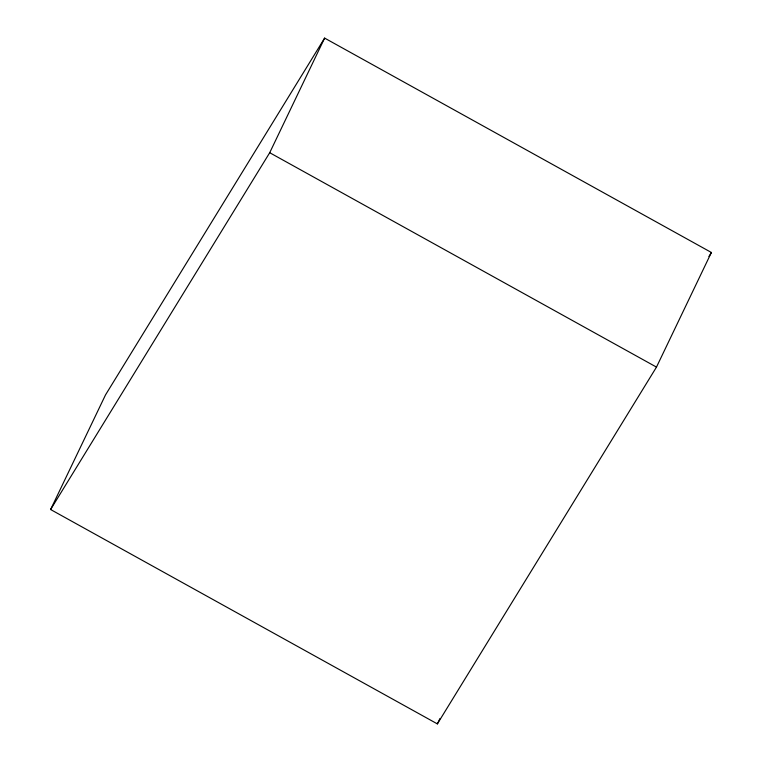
<?xml version="1.0" encoding="UTF-8"?>
<svg xmlns="http://www.w3.org/2000/svg" width="762" height="762" viewBox="0 0 762 762"><rect width="100%" height="100%" fill="white"/><g stroke="black" fill="none" stroke-linecap="round" stroke-linejoin="round"><path stroke-width="1.14" d="M50.606 509.521L105.518 394.897L324.622 38.1L711.394 252.479L656.482 367.103L437.378 723.9L50.606 509.521L269.71 152.714L324.622 38.1M437.378 723.9L439.941 718.547M708.908 256.537L711.394 252.479M269.71 152.714L656.482 367.103"/></g></svg>
